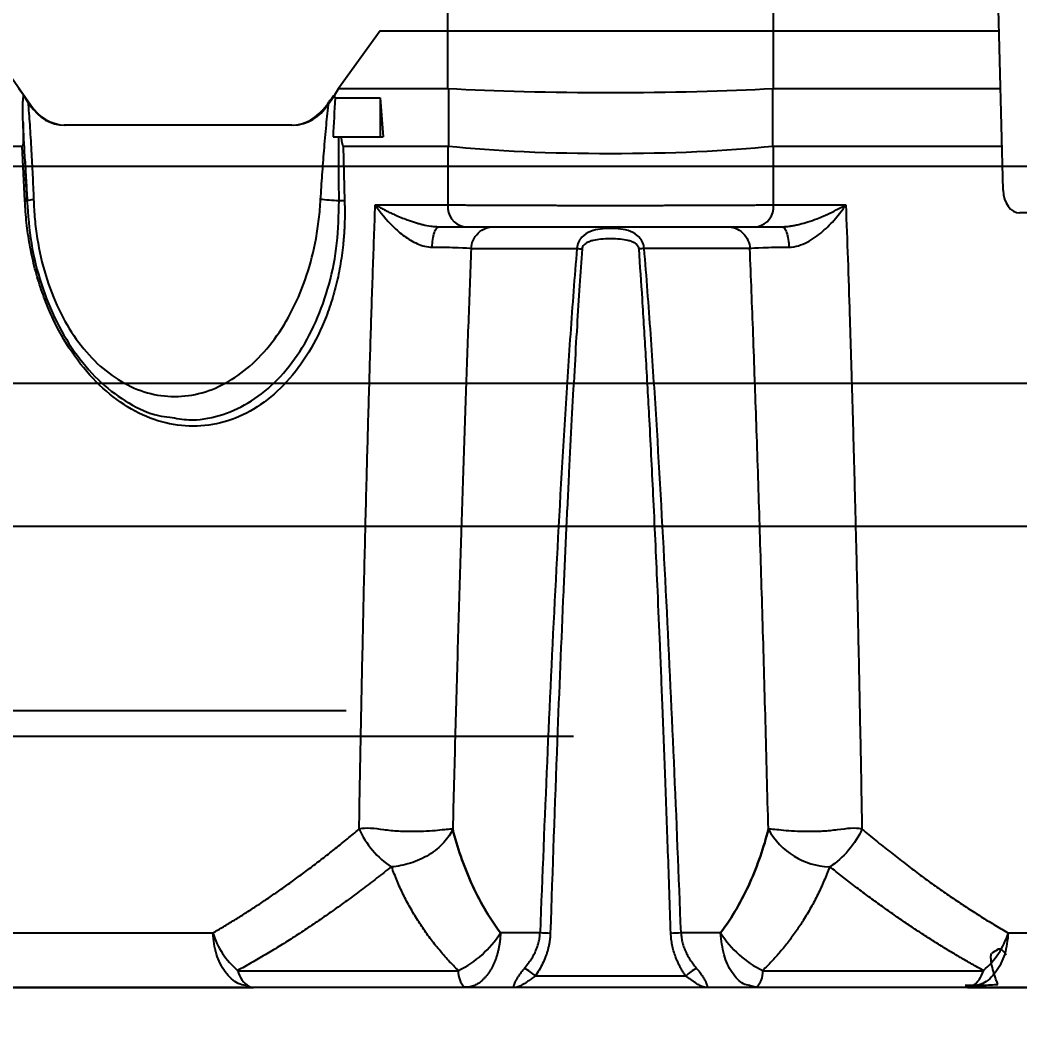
# Model space of a CAD drawing. Header units: millimetres. Extents: x 54215 to 67697, y 23496 to 56611.
# Drawn here: x 55650.33 to 55656.4, y 28492.49 to 28498.66 of the extents above; entities that cross this region are included whole.
import ezdxf
from ezdxf import colors
from ezdxf.entities.mleader import LeaderData, LeaderLine
from ezdxf.math import Vec2, Vec3

# ---------------------------------------------------------------- set-up
doc = ezdxf.new("R2010")
doc.units = ezdxf.units.MM
doc.linetypes.add('DASHED2', pattern=[9.525, 6.35, -3.175])
doc.styles.get("Standard").update_dxf_attribs({"font": 'arial.ttf'})

msp = doc.modelspace()

# ---------------------------------------------------------------- linework, layer by layer
at = {"color": 143, "true_color": 0x7aafdf}
for p, q in [((55652.9253, 28498.8206), (55652.9253, 28498.5966)), ((55654.9049, 28498.5966), (55654.9049, 28498.8206)), ((55656.2986, 28497.6282), (55656.2692, 28498.8206)), ((55650.0763, 28498.5966), (55650.3952, 28498.1457)), ((55652.5161, 28498.5966), (55652.2643, 28498.2466)), ((55652.5161, 28498.5966), (55652.9253, 28498.5966)), ((55652.9253, 28498.5966), (55652.9253, 28498.2466)), ((55654.9049, 28498.2466), (55654.9049, 28498.5966)), ((55654.9049, 28498.5966), (55656.2747, 28498.5966)), ((55650.3511, 28498.2062), (55650.3195, 28498.2466)), ((55652.2643, 28498.2466), (55652.2385, 28498.2059)), ((55652.2643, 28498.2466), (55652.9253, 28498.2466)), ((55652.9306, 28498.2465), (55652.9306, 28497.8964)), ((55654.8997, 28497.8964), (55654.8997, 28498.2465)), ((55654.9049, 28498.2466), (55656.2833, 28498.2466)), ((55650.3897, 28498.1457), (55650.3778, 28498.1627)), ((55652.2036, 28498.1622), (55652.1917, 28498.1457)), ((55652.1972, 28498.1457), (55652.2388, 28498.2044)), ((55652.2431, 28498.1884), (55652.5161, 28498.1884)), ((55652.5161, 28498.1884), (55652.5336, 28497.9526)), ((55652.5161, 28498.1884), (55652.5161, 28497.9526)), ((55650.3897, 28498.1457), (55650.3952, 28498.1457)), ((55651.9802, 28498.0226), (55650.5981, 28498.0226)), ((55652.2302, 28497.9526), (55652.5161, 28497.9526)), ((55652.5161, 28497.9526), (55652.5336, 28497.9526)), ((55646.739, 28497.8966), (55650.3434, 28497.8966)), ((55650.3599, 28497.5643), (55650.3434, 28497.8966)), ((55652.292, 28497.8966), (55652.9265, 28497.8966)), ((55652.292, 28497.8966), (55652.3002, 28497.5643)), ((55652.9265, 28497.8966), (55652.9265, 28497.5393)), ((55654.9037, 28497.5393), (55654.9037, 28497.8966)), ((55654.9037, 28497.8966), (55656.292, 28497.8966)), ((55672.3951, 28497.7714), (55635.4351, 28497.7714)), ((55652.4866, 28497.5393), (55652.9265, 28497.5393)), ((55654.9037, 28497.5393), (55655.3437, 28497.5393)), ((55657.0775, 28497.4906), (55656.3993, 28497.4906)), ((55652.8746, 28497.4066), (55653.0254, 28497.4066)), ((55654.8049, 28497.4066), (55654.9557, 28497.4066)), ((55653.0689, 28497.274), (55653.711, 28497.274)), ((55661.0416, 28496.4546), (55645.4031, 28496.4546)), ((55661.0209, 28495.5866), (55645.4031, 28495.5866)), ((55652.31, 28494.4666), (55635.8723, 28494.4666)), ((55648.5195, 28493.1183), (55651.5002, 28493.1183)), ((55653.4871, 28493.1183), (55653.2467, 28493.1183)), ((55654.5836, 28493.1183), (55654.3432, 28493.1183)), ((55656.33, 28493.1183), (55659.3108, 28493.1183)), ((55651.6516, 28492.8887), (55652.9908, 28492.8887)), ((55654.8394, 28492.8887), (55656.1786, 28492.8887)), ((55654.3729, 28492.8554), (55653.4573, 28492.8554)), ((55654.8003, 28492.7866), (55654.7594, 28492.7988)), ((55652.31, 28492.7866), (55635.8723, 28492.7866)), ((55648.7667, 28492.7866), (55651.7473, 28492.7866)), ((55671.9579, 28492.7866), (55652.31, 28492.7866)), ((55656.083, 28492.7866), (55659.0636, 28492.7866))]:
    msp.add_line(p, q, dxfattribs=at)
at = {"color": 254, "linetype": 'DASHED2', "true_color": 0xfeeab9}
msp.add_lwpolyline([(55637.8151, 28494.3127), (55670.8151, 28494.3127), (55670.8151, 28480.3127), (55637.8151, 28480.3127)], close=True, dxfattribs=at)
at = {"color": 143, "true_color": 0x7aafdf, "flags": 128}
for points in [[(55651.7212, 28492.7932), (55651.734, 28492.7883), (55651.7473, 28492.7866)], [(55656.1091, 28492.7932), (55656.0962, 28492.7883), (55656.083, 28492.7866)]]:
    msp.add_lwpolyline(points, dxfattribs=at)
at = {"color": 143, "true_color": 0x7aafdf}
for centre, radius, start, end in [((55650.6181, 28498.2853), 0.263, 212.07472, 267.2029), ((55651.9744, 28498.2853), 0.263, 272.7971, 327.92528), ((55653.0484, 28497.527), 0.1225, 174.21167, 259.17044), ((55654.7818, 28497.527), 0.1225, 280.82956, 5.78833), ((55655.2636, 28493.9662), 0.4473, 209.25917, 267.47901), ((55651.9793, 28493.2705), 0.5027, 197.61698, 229.17599), ((55652.716, 28493.455), 0.6285, 295.98146, 327.60497), ((55653.4552, 28491.5177), 1.6009, 86.63632, 88.86135), ((55654.375, 28491.5177), 1.6009, 91.13866, 93.36369), ((55655.1142, 28493.455), 0.6285, 212.39503, 244.01854), ((55655.8509, 28493.2705), 0.5027, 310.824, 342.38301), ((55651.8064, 28492.9283), 0.1598, 194.3453, 237.75873), ((55653.1226, 28492.8806), 0.132, 176.46991, 225.40112), ((55653.3473, 28492.767), 0.1411, 38.7753, 72.0221), ((55654.483, 28492.767), 0.1411, 107.97789, 141.2247), ((55654.7077, 28492.8806), 0.132, 314.59888, 3.53009), ((55656.0238, 28492.9283), 0.1598, 302.25732, 345.65151)]:
    msp.add_arc(centre, radius, start, end, dxfattribs=at)
for centre, major_axis, ratio, start_param, end_param in [((55653.9151, 28486.7949), (-0.9972, 11.4514), 0.085813, -0.012754, -0.007472), ((55653.9151, 28498.3076), (1.4, 0), 0.061428, 3.932424, 5.492354), ((55653.9151, 28486.7949), (0.9972, 11.4514), 0.085813, 0.007472, 0.012754), ((55650.6033, 28498.4426), (0.0104, 0.4199), 0.706891, 2.373637, 3.159035), ((55651.9853, 28498.4426), (0.0104, 0.4199), 0.706891, 3.159035, 3.944433), ((55653.9151, 28471.1464), (-0.9899, 26.7502), 0.037007, -0.005434, -0.00137), ((55653.9151, 28498.0063), (1.4, 0), 0.110419, 3.932424, 5.492354), ((55653.9151, 28471.1464), (0.9899, 26.7502), 0.037007, 0.00137, 0.005434), ((55656.3975, 28497.6306), (-0.0035, 0.14), 0.706891, 1.570807, 3.12415)]:
    msp.add_ellipse(centre, major_axis=major_axis, ratio=ratio, start_param=start_param, end_param=end_param, dxfattribs=at)
for points, knots in [([(55652.9253, 28498.5966), (55653.0553, 28498.5966), (55653.2096, 28498.5966), (55653.5493, 28498.5966), (55653.7313, 28498.5966), (55654.0989, 28498.5966), (55654.281, 28498.5966), (55654.6206, 28498.5966), (55654.7749, 28498.5966), (55654.9049, 28498.5966)], [0, 0, 0, 0, 0.25, 0.25, 0.5, 0.5, 0.75, 0.75, 1, 1, 1, 1]), ([(55650.348, 28498.0396), (55650.3471, 28498.0676), (55650.3465, 28498.0956), (55650.3467, 28498.1373), (55650.347, 28498.1512), (55650.3482, 28498.1789), (55650.3492, 28498.1926), (55650.3511, 28498.2062)], [0, 0, 0, 0, 0.5, 0.5, 0.75, 0.75, 1, 1, 1, 1]), ([(55650.3511, 28498.2062), (55650.3549, 28498.1991), (55650.359, 28498.1918), (55650.3635, 28498.1846), (55650.3679, 28498.1773), (55650.3727, 28498.17), (55650.3778, 28498.1627)], [0, 0, 0, 0, 0.0002201089, 0.0002201089, 0.0002201089, 0.0004416428, 0.0004416428, 0.0004416428, 0.0004416428]), ([(55650.3778, 28498.1627), (55650.3796, 28498.1406), (55650.3834, 28498.0948), (55650.3885, 28498.0236), (55650.3935, 28497.9473), (55650.3994, 28497.8465), (55650.406, 28497.7209), (55650.4102, 28497.6222), (55650.4123, 28497.5721)], [0, 0, 0, 0, 0.112575, 0.233456, 0.362658, 0.500192, 0.745734, 1, 1, 1, 1]), ([(55652.1546, 28497.5721), (55652.158, 28497.6222), (55652.1646, 28497.7207), (55652.1762, 28497.8717), (55652.1886, 28498.0183), (55652.1988, 28498.1164), (55652.2036, 28498.1622)], [0, 0, 0, 0, 0.254364, 0.499812, 0.76648, 1, 1, 1, 1]), ([(55652.2385, 28498.2059), (55652.2322, 28498.1987), (55652.2261, 28498.1914), (55652.2203, 28498.1842), (55652.2144, 28498.1769), (55652.2089, 28498.1695), (55652.2036, 28498.1622)], [0, 0, 0, 0, 0.0002209805, 0.0002209805, 0.0002209805, 0.0004434044, 0.0004434044, 0.0004434044, 0.0004434044]), ([(55650.348, 28498.0396), (55650.3488, 28498.0152), (55650.3494, 28497.9909), (55650.3496, 28497.9545), (55650.3495, 28497.9423), (55650.3488, 28497.9243), (55650.3485, 28497.9182), (55650.3476, 28497.9093), (55650.3473, 28497.9064), (55650.3465, 28497.9021), (55650.3461, 28497.9007), (55650.3452, 28497.8981), (55650.3445, 28497.8966), (55650.3434, 28497.8966)], [0, 0, 0, 0, 0.5, 0.5, 0.75, 0.75, 0.875, 0.875, 0.9375, 0.9375, 0.96875, 0.96875, 1, 1, 1, 1]), ([(55650.372, 28497.5633), (55650.3677, 28497.654), (55650.3601, 28497.8128), (55650.3516, 28497.9716), (55650.348, 28498.0396)], [0, 0, 0, 0, 0.571518, 1, 1, 1, 1]), ([(55652.2666, 28497.5633), (55652.2664, 28497.6278), (55652.2662, 28497.6931), (55652.266, 28497.8229), (55652.2659, 28497.8878), (55652.266, 28497.9526)], [0, 0, 0, 0, 0.5, 0.5, 1, 1, 1, 1]), ([(55652.2776, 28497.9526), (55652.2786, 28497.9463), (55652.2796, 28497.94), (55652.2807, 28497.9337), (55652.2815, 28497.9295), (55652.2823, 28497.9252), (55652.2832, 28497.921), (55652.2838, 28497.9182), (55652.2844, 28497.9153), (55652.2851, 28497.9125), (55652.2856, 28497.9106), (55652.2861, 28497.9087), (55652.2866, 28497.9068), (55652.287, 28497.9055), (55652.2874, 28497.9043), (55652.2878, 28497.903), (55652.2881, 28497.9022), (55652.2885, 28497.9013), (55652.2888, 28497.9005), (55652.2892, 28497.8996), (55652.2896, 28497.8988), (55652.2901, 28497.8981), (55652.2903, 28497.8978), (55652.2905, 28497.8975), (55652.2908, 28497.8972), (55652.291, 28497.897), (55652.2913, 28497.8968), (55652.2916, 28497.8967), (55652.2917, 28497.8967), (55652.2918, 28497.8966), (55652.292, 28497.8966)], [0, 0, 0, 0, 0.0001370522, 0.0001370522, 0.0001370522, 0.0002293908, 0.0002293908, 0.0002293908, 0.0002917936, 0.0002917936, 0.0002917936, 0.0003341588, 0.0003341588, 0.0003341588, 0.0003631197, 0.0003631197, 0.0003631197, 0.0003831281, 0.0003831281, 0.0003831281, 0.0004038359, 0.0004038359, 0.0004038359, 0.0004122537, 0.0004122537, 0.0004122537, 0.0004208488, 0.0004208488, 0.0004208488, 0.0004248515, 0.0004248515, 0.0004248515, 0.0004248515]), ([(55650.3597, 28497.8148), (55650.3619, 28497.7733), (55650.3664, 28497.69), (55650.3709, 28497.6072), (55650.3732, 28497.5657)], [0, 0, 0, 0, 0.49923, 1, 1, 1, 1]), ([(55652.3002, 28497.5643), (55652.3006, 28497.5494), (55652.3015, 28497.5195), (55652.3015, 28497.4748), (55652.3006, 28497.4301), (55652.2986, 28497.3857), (55652.2956, 28497.3413), (55652.2888, 28497.2678), (55652.2745, 28497.1662), (55652.247, 28497.0395), (55652.2108, 28496.9178), (55652.1512, 28496.7641), (55652.0564, 28496.5899), (55651.9149, 28496.4186), (55651.7509, 28496.2912), (55651.5706, 28496.2127), (55651.3811, 28496.1862), (55651.1896, 28496.2127), (55651.0035, 28496.2912), (55650.8301, 28496.4186), (55650.6758, 28496.5899), (55650.5682, 28496.7641), (55650.4972, 28496.9178), (55650.4519, 28497.0395), (55650.415, 28497.1662), (55650.3917, 28497.275), (55650.3775, 28497.3634), (55650.3692, 28497.4301), (55650.3631, 28497.4971), (55650.3609, 28497.5419), (55650.3599, 28497.5643)], [0, 0, 0, 0, 0.010433, 0.020848, 0.031257, 0.04167, 0.052099, 0.062555, 0.093817, 0.125097, 0.156352, 0.187625, 0.250072, 0.312535, 0.375004, 0.437474, 0.500001, 0.562528, 0.624999, 0.687468, 0.74993, 0.812377, 0.843632, 0.874906, 0.906168, 0.937448, 0.953112, 0.968734, 0.984351, 1, 1, 1, 1]), ([(55650.3599, 28497.5643), (55650.3638, 28497.5643), (55650.3672, 28497.5643), (55650.3716, 28497.5639), (55650.3726, 28497.5636), (55650.372, 28497.5633)], [0, 0, 0, 0, 0.5, 0.5, 1, 1, 1, 1]), ([(55650.372, 28497.5633), (55650.3701, 28497.5645), (55650.3725, 28497.566), (55650.3866, 28497.569), (55650.3982, 28497.5706), (55650.4123, 28497.5721)], [0, 0, 0, 0, 0.5, 0.5, 1, 1, 1, 1]), ([(55650.372, 28497.5633), (55650.3785, 28497.4772), (55650.3914, 28497.3043), (55650.4547, 28497.0547), (55650.5482, 28496.8235), (55650.6718, 28496.6205), (55650.8202, 28496.4526), (55650.9881, 28496.3307), (55651.1307, 28496.2621), (55651.216, 28496.253), (55651.2393, 28496.2506)], [0, 0, 0, 0, 0.134182, 0.269283, 0.404752, 0.540513, 0.676484, 0.812597, 0.948782, 1, 1, 1, 1]), ([(55650.4123, 28497.5721), (55650.413, 28497.5519), (55650.4146, 28497.5119), (55650.4207, 28497.4328), (55650.4378, 28497.2965), (55650.4809, 28497.1082), (55650.5611, 28496.901), (55650.6673, 28496.7195), (55650.796, 28496.5705), (55650.9427, 28496.4596), (55651.1022, 28496.3912), (55651.2686, 28496.3681), (55651.4355, 28496.3912), (55651.5967, 28496.4596), (55651.7461, 28496.5705), (55651.8785, 28496.7195), (55651.9892, 28496.901), (55652.0745, 28497.1082), (55652.1223, 28497.2965), (55652.1427, 28497.4328), (55652.1508, 28497.5119), (55652.1533, 28497.5519), (55652.1546, 28497.5721)], [0, 0, 0, 0, 0.016014, 0.031791, 0.063285, 0.126034, 0.188598, 0.251017, 0.313339, 0.375595, 0.437804, 0.499997, 0.562189, 0.6244, 0.68666, 0.74898, 0.811406, 0.873968, 0.936718, 0.968209, 0.983986, 1, 1, 1, 1]), ([(55651.2393, 28496.2506), (55651.2778, 28496.2434), (55651.3781, 28496.2248), (55651.5403, 28496.2531), (55651.7167, 28496.3282), (55651.8778, 28496.4532), (55652.0172, 28496.6203), (55652.13, 28496.8236), (55652.2111, 28497.0547), (55652.261, 28497.3043), (55652.2647, 28497.4772), (55652.2666, 28497.5633)], [0, 0, 0, 0, 0.072659, 0.189092, 0.305488, 0.421825, 0.538035, 0.654079, 0.769865, 0.885324, 1, 1, 1, 1]), ([(55652.2666, 28497.5633), (55652.2469, 28497.5645), (55652.2257, 28497.566), (55652.1865, 28497.569), (55652.1686, 28497.5706), (55652.1546, 28497.5721)], [0, 0, 0, 0, 0.5, 0.5, 1, 1, 1, 1]), ([(55652.3002, 28497.5643), (55652.2963, 28497.5643), (55652.2912, 28497.5643), (55652.2796, 28497.5639), (55652.273, 28497.5636), (55652.2666, 28497.5633)], [0, 0, 0, 0, 0.5, 0.5, 1, 1, 1, 1]), ([(55652.4346, 28495.8751), (55652.4386, 28496.0219), (55652.4464, 28496.3101), (55652.4591, 28496.7342), (55652.4723, 28497.1422), (55652.4819, 28497.4087), (55652.4866, 28497.5393)], [0, 0, 0, 0, 0.264395, 0.519191, 0.764391, 1, 1, 1, 1]), ([(55652.4866, 28497.5393), (55652.5167, 28497.494), (55652.5526, 28497.449), (55652.616, 28497.3869), (55652.6387, 28497.3672), (55652.6878, 28497.3314), (55652.7142, 28497.3153), (55652.7425, 28497.3031)], [0, 0, 0, 0, 0.5, 0.5, 0.75, 0.75, 1, 1, 1, 1]), ([(55652.5362, 28497.5126), (55652.5436, 28497.5088), (55652.5584, 28497.5012), (55652.5816, 28497.49), (55652.6097, 28497.4773), (55652.6425, 28497.4631), (55652.6684, 28497.4533), (55652.6811, 28497.4485)], [0, 0, 0, 0, 0.16559, 0.332458, 0.500528, 0.756293, 1, 1, 1, 1]), ([(55652.9265, 28497.5393), (55652.9371, 28497.5392), (55652.9582, 28497.5391), (55652.9911, 28497.5389), (55653.0246, 28497.5386), (55653.059, 28497.5384), (55653.094, 28497.5382), (55653.1297, 28497.538), (55653.1659, 28497.5378), (55653.2028, 28497.5376), (55653.2402, 28497.5375), (55653.278, 28497.5373), (55653.3163, 28497.5372), (55653.355, 28497.537), (55653.394, 28497.5369), (55653.4333, 28497.5368), (55653.4729, 28497.5367), (55653.5128, 28497.5366), (55653.5528, 28497.5366), (55653.593, 28497.5365), (55653.6332, 28497.5364), (55653.6736, 28497.5364), (55653.714, 28497.5364), (55653.7543, 28497.5363), (55653.7947, 28497.5363), (55653.8349, 28497.5363), (55653.8751, 28497.5363), (55653.9018, 28497.5363), (55653.9151, 28497.5363)], [0, 0, 0, 0, 0.040507, 0.08085, 0.121028, 0.161041, 0.200891, 0.240576, 0.280097, 0.319455, 0.358648, 0.397678, 0.436544, 0.475247, 0.513787, 0.552163, 0.590377, 0.628427, 0.666315, 0.70404, 0.741602, 0.779002, 0.81624, 0.853316, 0.89023, 0.926981, 0.963571, 1, 1, 1, 1]), ([(55653.9151, 28497.5363), (55653.9302, 28497.5363), (55653.9604, 28497.5363), (55654.0058, 28497.5363), (55654.0514, 28497.5363), (55654.097, 28497.5363), (55654.1427, 28497.5364), (55654.1883, 28497.5364), (55654.2338, 28497.5365), (55654.2792, 28497.5366), (55654.3245, 28497.5366), (55654.3694, 28497.5367), (55654.4141, 28497.5369), (55654.4584, 28497.537), (55654.5023, 28497.5371), (55654.5457, 28497.5373), (55654.5885, 28497.5375), (55654.6307, 28497.5377), (55654.6723, 28497.5379), (55654.7131, 28497.5381), (55654.7531, 28497.5383), (55654.7923, 28497.5385), (55654.8305, 28497.5388), (55654.8679, 28497.539), (55654.8917, 28497.5392), (55654.9037, 28497.5393)], [0, 0, 0, 0, 0.041192, 0.082591, 0.124196, 0.166008, 0.208027, 0.250254, 0.292688, 0.335329, 0.378179, 0.421236, 0.464502, 0.507976, 0.551659, 0.595551, 0.639652, 0.683961, 0.728481, 0.773209, 0.818147, 0.863295, 0.908653, 0.954222, 1, 1, 1, 1]), ([(55654.9557, 28497.4066), (55654.9578, 28497.4067), (55654.9623, 28497.4067), (55654.9684, 28497.4069), (55654.9754, 28497.4073), (55654.9854, 28497.408), (55654.9977, 28497.4093), (55655.0158, 28497.4118), (55655.038, 28497.4158), (55655.0725, 28497.4238), (55655.1167, 28497.4366), (55655.1636, 28497.4535), (55655.2128, 28497.4735), (55655.2605, 28497.4954), (55655.3059, 28497.5185), (55655.3325, 28497.5331), (55655.3437, 28497.5393)], [0, 0, 0, 0, 0.013781, 0.029615, 0.039292, 0.059558, 0.09469, 0.120248, 0.179008, 0.243791, 0.357486, 0.494628, 0.596815, 0.747108, 0.893352, 1, 1, 1, 1]), ([(55654.9983, 28497.2826), (55655.0174, 28497.2826), (55655.0368, 28497.2859), (55655.0739, 28497.2968), (55655.0917, 28497.3043), (55655.1429, 28497.3307), (55655.1741, 28497.3531), (55655.231, 28497.4019), (55655.2568, 28497.4283), (55655.3038, 28497.4828), (55655.3249, 28497.511), (55655.3437, 28497.5393)], [0, 0, 0, 0, 0.125, 0.125, 0.25, 0.25, 0.5, 0.5, 0.75, 0.75, 1, 1, 1, 1]), ([(55655.3437, 28497.5393), (55655.3476, 28497.43), (55655.3557, 28497.2077), (55655.3669, 28496.8684), (55655.3777, 28496.5177), (55655.3881, 28496.1557), (55655.3981, 28495.7823), (55655.4077, 28495.3975), (55655.4169, 28495.0014), (55655.4256, 28494.5939), (55655.434, 28494.1751), (55655.4391, 28493.892), (55655.4417, 28493.7486)], [0, 0, 0, 0, 0.086618, 0.176207, 0.268769, 0.364304, 0.462814, 0.564298, 0.668759, 0.776195, 0.886609, 1, 1, 1, 1]), ([(55652.6811, 28497.4485), (55652.6896, 28497.4455), (55652.7059, 28497.4396), (55652.7302, 28497.4319), (55652.7531, 28497.4253), (55652.7839, 28497.4174), (55652.8119, 28497.4119), (55652.8372, 28497.4087), (55652.8487, 28497.4077), (55652.857, 28497.4071), (55652.8633, 28497.4069), (55652.8685, 28497.4067), (55652.8727, 28497.4067), (55652.8746, 28497.4066)], [0, 0, 0, 0, 0.14277, 0.274941, 0.396477, 0.507373, 0.756817, 0.81838, 0.879487, 0.924883, 0.940023, 0.971799, 1, 1, 1, 1]), ([(55652.8319, 28497.2826), (55652.8325, 28497.298), (55652.8339, 28497.3142), (55652.8386, 28497.3449), (55652.8419, 28497.3593), (55652.8501, 28497.383), (55652.8549, 28497.3922), (55652.8647, 28497.404), (55652.8698, 28497.4066), (55652.8746, 28497.4066)], [0, 0, 0, 0, 0.25, 0.25, 0.5, 0.5, 0.75, 0.75, 1, 1, 1, 1]), ([(55653.0254, 28497.4066), (55653.1419, 28497.4066), (55653.2812, 28497.4066), (55653.5857, 28497.4066), (55653.7503, 28497.4066), (55654.08, 28497.4066), (55654.2446, 28497.4066), (55654.549, 28497.4066), (55654.6884, 28497.4066), (55654.8049, 28497.4066)], [0, 0, 0, 0, 0.25, 0.25, 0.5, 0.5, 0.75, 0.75, 1, 1, 1, 1]), ([(55653.0689, 28497.274), (55653.0698, 28497.29), (55653.0735, 28497.3071), (55653.0878, 28497.3398), (55653.0985, 28497.3554), (55653.1251, 28497.381), (55653.141, 28497.391), (55653.174, 28497.4038), (55653.191, 28497.4066), (55653.2068, 28497.4066)], [0, 0, 0, 0, 0.25, 0.25, 0.5, 0.5, 0.75, 0.75, 1, 1, 1, 1]), ([(55653.9151, 28497.3964), (55653.8946, 28497.3964), (55653.8742, 28497.3954), (55653.8336, 28497.3899), (55653.8135, 28497.3855), (55653.7747, 28497.3702), (55653.7558, 28497.3593), (55653.7324, 28497.3339), (55653.7254, 28497.3239), (55653.715, 28497.3007), (55653.7119, 28497.2875), (55653.711, 28497.274)], [0, 0, 0, 0, 0.25, 0.25, 0.5, 0.5, 0.75, 0.75, 0.875, 0.875, 1, 1, 1, 1]), ([(55654.1192, 28497.274), (55654.1184, 28497.2875), (55654.1152, 28497.3008), (55654.1047, 28497.324), (55654.0978, 28497.334), (55654.0743, 28497.3594), (55654.0554, 28497.3703), (55654.0166, 28497.3856), (55653.9965, 28497.3899), (55653.956, 28497.3954), (55653.9356, 28497.3964), (55653.9151, 28497.3964)], [0, 0, 0, 0, 0.125, 0.125, 0.25, 0.25, 0.5, 0.5, 0.75, 0.75, 1, 1, 1, 1]), ([(55654.6234, 28497.4066), (55654.6393, 28497.4066), (55654.6563, 28497.4038), (55654.6893, 28497.391), (55654.7052, 28497.381), (55654.7318, 28497.3554), (55654.7425, 28497.3398), (55654.7568, 28497.3071), (55654.7605, 28497.29), (55654.7613, 28497.274)], [0, 0, 0, 0, 0.25, 0.25, 0.5, 0.5, 0.75, 0.75, 1, 1, 1, 1]), ([(55654.9557, 28497.4066), (55654.9604, 28497.4066), (55654.9655, 28497.404), (55654.9754, 28497.3922), (55654.9802, 28497.383), (55654.9883, 28497.3593), (55654.9917, 28497.3449), (55654.9964, 28497.3142), (55654.9978, 28497.298), (55654.9983, 28497.2826)], [0, 0, 0, 0, 0.25, 0.25, 0.5, 0.5, 0.75, 0.75, 1, 1, 1, 1]), ([(55652.7425, 28497.3031), (55652.7566, 28497.2971), (55652.7712, 28497.292), (55652.8012, 28497.2847), (55652.8167, 28497.2826), (55652.8319, 28497.2826)], [0, 0, 0, 0, 0.5, 0.5, 1, 1, 1, 1]), ([(55654.0879, 28497.2715), (55654.0876, 28497.2737), (55654.0871, 28497.278), (55654.0848, 28497.2842), (55654.0815, 28497.2901), (55654.077, 28497.2957), (55654.0714, 28497.3011), (55654.0613, 28497.3086), (55654.0444, 28497.317), (55654.0141, 28497.3259), (55653.9703, 28497.3317), (55653.915, 28497.3334), (55653.8596, 28497.3317), (55653.8159, 28497.3259), (55653.7856, 28497.317), (55653.7665, 28497.3074), (55653.7533, 28497.2964), (55653.7447, 28497.2847), (55653.7432, 28497.2758), (55653.7424, 28497.2715)], [0, 0, 0, 0, 0.016442, 0.032938, 0.050012, 0.06814, 0.087718, 0.109065, 0.165068, 0.231463, 0.350114, 0.500574, 0.650977, 0.769584, 0.835833, 0.891764, 0.932388, 0.96732, 1, 1, 1, 1]), ([(55652.8319, 28497.2826), (55652.8927, 28497.2826), (55652.9477, 28497.2818), (55653.0307, 28497.2787), (55653.0585, 28497.2765), (55653.0689, 28497.274)], [0, 0, 0, 0, 0.5, 0.5, 1, 1, 1, 1]), ([(55653.0689, 28497.274), (55653.0632, 28497.1257), (55653.0513, 28496.8228), (55653.0346, 28496.3584), (55653.0182, 28495.8743), (55653.0021, 28495.3706), (55652.9865, 28494.8471), (55652.9713, 28494.3039), (55652.9617, 28493.9352), (55652.9569, 28493.7476)], [0, 0, 0, 0, 0.1261576, 0.2578805, 0.3951697, 0.5380257, 0.6864492, 0.8404405, 1, 1, 1, 1]), ([(55653.711, 28497.274), (55653.7037, 28497.1873), (55653.6968, 28497.1011), (55653.6836, 28496.9281), (55653.6773, 28496.8416), (55653.6589, 28496.5821), (55653.6476, 28496.409), (55653.6154, 28495.8897), (55653.5963, 28495.5434), (55653.5434, 28494.5043), (55653.5137, 28493.8113), (55653.4871, 28493.1183)], [0, 0, 0, 0, 0.0625, 0.0625, 0.125, 0.125, 0.25, 0.25, 0.5, 0.5, 1, 1, 1, 1]), ([(55653.7424, 28497.2715), (55653.7372, 28497.1979), (55653.7264, 28497.0422), (55653.7108, 28496.7961), (55653.6948, 28496.5246), (55653.6784, 28496.2279), (55653.6618, 28495.906), (55653.645, 28495.5587), (55653.6204, 28495.0159), (55653.5868, 28494.1988), (55653.5627, 28493.5059), (55653.5492, 28493.1159)], [0, 0, 0, 0, 0.053212, 0.112494, 0.177846, 0.249269, 0.326763, 0.410329, 0.499966, 0.718577, 1, 1, 1, 1]), ([(55654.2811, 28493.1159), (55654.2754, 28493.2823), (55654.2646, 28493.6013), (55654.2478, 28494.0588), (55654.2318, 28494.4746), (55654.2166, 28494.8485), (55654.1986, 28495.2682), (55654.1776, 28495.7253), (55654.1536, 28496.2006), (55654.1309, 28496.6069), (55654.11, 28496.953), (55654.0949, 28497.1699), (55654.0879, 28497.2715)], [0, 0, 0, 0, 0.1201053, 0.2301619, 0.3301693, 0.4201268, 0.5000341, 0.6331114, 0.7500345, 0.8432259, 0.9265472, 1, 1, 1, 1]), ([(55654.7613, 28497.274), (55654.7476, 28497.274), (55654.7218, 28497.274), (55654.6483, 28497.274), (55654.6006, 28497.274), (55654.4872, 28497.274), (55654.4216, 28497.274), (55654.278, 28497.274), (55654.2, 28497.274), (55654.1192, 28497.274)], [0, 0, 0, 0, 0.25, 0.25, 0.5, 0.5, 0.75, 0.75, 1, 1, 1, 1]), ([(55654.3432, 28493.1183), (55654.3166, 28493.8113), (55654.2869, 28494.5043), (55654.2339, 28495.5434), (55654.2148, 28495.8897), (55654.1827, 28496.409), (55654.1713, 28496.5821), (55654.153, 28496.8416), (55654.1467, 28496.9281), (55654.1334, 28497.1011), (55654.1265, 28497.1873), (55654.1192, 28497.274)], [0, 0, 0, 0, 0.5, 0.5, 0.75, 0.75, 0.875, 0.875, 0.9375, 0.9375, 1, 1, 1, 1]), ([(55654.7613, 28497.274), (55654.7717, 28497.2765), (55654.7995, 28497.2787), (55654.8825, 28497.2818), (55654.9376, 28497.2826), (55654.9983, 28497.2826)], [0, 0, 0, 0, 0.5, 0.5, 1, 1, 1, 1]), ([(55654.8733, 28493.7476), (55654.8677, 28493.9659), (55654.8566, 28494.3935), (55654.8387, 28495.0214), (55654.8203, 28495.6225), (55654.8013, 28496.1969), (55654.7819, 28496.7444), (55654.7681, 28497.1004), (55654.7613, 28497.274)], [0, 0, 0, 0, 0.185611, 0.363644, 0.534098, 0.696975, 0.852275, 1, 1, 1, 1]), ([(55652.3886, 28493.7486), (55652.392, 28493.9356), (55652.3987, 28494.303), (55652.4099, 28494.8444), (55652.4216, 28495.3663), (55652.4304, 28495.7077), (55652.4346, 28495.8751)], [0, 0, 0, 0, 0.263647, 0.518195, 0.763645, 1, 1, 1, 1]), ([(55651.5002, 28493.1183), (55651.5219, 28493.1309), (55651.5657, 28493.1563), (55651.6313, 28493.1961), (55651.6975, 28493.2376), (55651.7643, 28493.2808), (55651.8315, 28493.3258), (55651.8993, 28493.3726), (55651.9677, 28493.4211), (55652.0365, 28493.4713), (55652.106, 28493.5233), (55652.1759, 28493.577), (55652.2464, 28493.6325), (55652.3174, 28493.6897), (55652.3648, 28493.7289), (55652.3886, 28493.7486)], [0, 0, 0, 0, 0.070633, 0.142277, 0.214944, 0.288644, 0.363388, 0.439185, 0.516045, 0.593976, 0.672988, 0.753088, 0.834285, 0.916587, 1, 1, 1, 1]), ([(55652.9569, 28493.7476), (55652.9358, 28493.7493), (55652.9048, 28493.7449), (55652.8452, 28493.7389), (55652.8231, 28493.7369), (55652.7738, 28493.7348), (55652.7467, 28493.7346), (55652.7033, 28493.7345), (55652.6884, 28493.7346), (55652.6582, 28493.7348), (55652.6428, 28493.7349), (55652.5971, 28493.7371), (55652.5673, 28493.7408), (55652.4819, 28493.7518), (55652.4302, 28493.7592), (55652.3886, 28493.7486)], [0, 0, 0, 0, 0.25, 0.25, 0.375, 0.375, 0.5, 0.5, 0.5625, 0.5625, 0.625, 0.625, 0.75, 0.75, 1, 1, 1, 1]), ([(55652.3886, 28493.7486), (55652.4078, 28493.7052), (55652.436, 28493.6601), (55652.5045, 28493.5802), (55652.5444, 28493.5456), (55652.584, 28493.5203)], [0, 0, 0, 0, 0.5, 0.5, 1, 1, 1, 1]), ([(55652.9569, 28493.7476), (55652.9453, 28493.7212), (55652.9273, 28493.6934), (55652.8784, 28493.6402), (55652.8475, 28493.6148), (55652.7776, 28493.5717), (55652.7387, 28493.5541), (55652.6609, 28493.5293), (55652.6221, 28493.5221), (55652.5863, 28493.5194)], [0, 0, 0, 0, 0.25, 0.25, 0.5, 0.5, 0.75, 0.75, 1, 1, 1, 1]), ([(55653.2467, 28493.1183), (55653.1756, 28493.2142), (55653.1173, 28493.3172), (55653.0216, 28493.5289), (55652.9844, 28493.6379), (55652.9569, 28493.7476)], [0, 0, 0, 0, 0.5, 0.5, 1, 1, 1, 1]), ([(55652.9569, 28493.7476), (55652.9844, 28493.6379), (55653.0216, 28493.5289), (55653.1173, 28493.3172), (55653.1756, 28493.2142), (55653.2467, 28493.1183)], [0, 0, 0, 0, 0.5, 0.5, 1, 1, 1, 1]), ([(55654.8733, 28493.7476), (55654.8459, 28493.6379), (55654.8086, 28493.5289), (55654.713, 28493.3172), (55654.6547, 28493.2142), (55654.5836, 28493.1183)], [0, 0, 0, 0, 0.5, 0.5, 1, 1, 1, 1]), ([(55654.5836, 28493.1183), (55654.6547, 28493.2142), (55654.713, 28493.3172), (55654.8086, 28493.5289), (55654.8459, 28493.6379), (55654.8733, 28493.7476)], [0, 0, 0, 0, 0.5, 0.5, 1, 1, 1, 1]), ([(55655.4417, 28493.7486), (55655.4, 28493.759), (55655.3483, 28493.7516), (55655.2629, 28493.7407), (55655.2331, 28493.737), (55655.1874, 28493.7349), (55655.172, 28493.7348), (55655.1418, 28493.7346), (55655.1269, 28493.7345), (55655.0835, 28493.7346), (55655.0564, 28493.7348), (55655.0071, 28493.7369), (55654.985, 28493.7388), (55654.9254, 28493.7449), (55654.8944, 28493.7492), (55654.8733, 28493.7476)], [0, 0, 0, 0, 0.25, 0.25, 0.375, 0.375, 0.4375, 0.4375, 0.5, 0.5, 0.625, 0.625, 0.75, 0.75, 1, 1, 1, 1]), ([(55655.4417, 28493.7486), (55655.4225, 28493.7052), (55655.3943, 28493.6601), (55655.3258, 28493.5802), (55655.2858, 28493.5456), (55655.2463, 28493.5203)], [0, 0, 0, 0, 0.5, 0.5, 1, 1, 1, 1]), ([(55655.4417, 28493.7486), (55655.4698, 28493.7253), (55655.5256, 28493.6792), (55655.6094, 28493.6122), (55655.6924, 28493.5475), (55655.7747, 28493.4853), (55655.8562, 28493.4256), (55655.9369, 28493.3683), (55656.017, 28493.3134), (55656.0962, 28493.261), (55656.1747, 28493.211), (55656.2525, 28493.1633), (55656.3043, 28493.1332), (55656.33, 28493.1183)], [0, 0, 0, 0, 0.09846, 0.195368, 0.290739, 0.384583, 0.476915, 0.56775, 0.657101, 0.744985, 0.831417, 0.916416, 1, 1, 1, 1]), ([(55652.584, 28493.5203), (55652.555, 28493.4975), (55652.4975, 28493.452), (55652.411, 28493.3859), (55652.325, 28493.3219), (55652.2395, 28493.2602), (55652.1544, 28493.2007), (55652.0697, 28493.1433), (55651.9854, 28493.0882), (55651.9014, 28493.0353), (55651.8177, 28492.9847), (55651.7343, 28492.9361), (55651.6785, 28492.9054), (55651.6507, 28492.8901)], [0, 0, 0, 0, 0.096325, 0.191446, 0.285398, 0.37822, 0.469951, 0.560635, 0.650316, 0.739042, 0.826862, 0.91383, 1, 1, 1, 1]), ([(55652.584, 28493.5203), (55652.5843, 28493.5206), (55652.5849, 28493.5207), (55652.5858, 28493.5202), (55652.5862, 28493.5198), (55652.5863, 28493.5194)], [0, 0, 0, 0, 0.5, 0.5, 1, 1, 1, 1]), ([(55652.9913, 28492.8901), (55652.9811, 28492.9002), (55652.9605, 28492.9205), (55652.9307, 28492.9519), (55652.9017, 28492.9841), (55652.8735, 28493.0171), (55652.846, 28493.051), (55652.8194, 28493.0857), (55652.7936, 28493.1213), (55652.7685, 28493.1577), (55652.736, 28493.2078), (55652.6975, 28493.2724), (55652.6558, 28493.3524), (55652.6179, 28493.4349), (55652.5969, 28493.491), (55652.5863, 28493.5194)], [0, 0, 0, 0, 0.0533022, 0.1071485, 0.1615804, 0.2166385, 0.2723622, 0.3287903, 0.3859601, 0.4439085, 0.5026712, 0.623233, 0.7461216, 0.8716173, 1, 1, 1, 1]), ([(55655.2439, 28493.5194), (55655.2387, 28493.5051), (55655.2283, 28493.4767), (55655.2112, 28493.4345), (55655.193, 28493.393), (55655.1737, 28493.3521), (55655.1533, 28493.3118), (55655.1319, 28493.2722), (55655.1094, 28493.2332), (55655.0799, 28493.1851), (55655.0425, 28493.1287), (55654.9957, 28493.0649), (55654.9462, 28493.0039), (55654.8944, 28492.9455), (55654.8573, 28492.9084), (55654.8389, 28492.8901)], [0, 0, 0, 0, 0.064566, 0.128378, 0.191469, 0.253876, 0.315634, 0.376776, 0.437339, 0.497357, 0.602528, 0.705158, 0.805462, 0.903664, 1, 1, 1, 1]), ([(55655.2463, 28493.5203), (55655.2461, 28493.5205), (55655.2457, 28493.5207), (55655.2445, 28493.5204), (55655.2441, 28493.5198), (55655.2439, 28493.5194)], [0, 0, 0, 0, 0.245698, 0.47432, 1, 1, 1, 1]), ([(55656.1796, 28492.8901), (55656.1561, 28492.903), (55656.1089, 28492.9289), (55656.0384, 28492.9695), (55655.9677, 28493.0117), (55655.8967, 28493.0554), (55655.8256, 28493.1008), (55655.7542, 28493.1477), (55655.6825, 28493.1962), (55655.6106, 28493.2463), (55655.5383, 28493.2979), (55655.4657, 28493.3512), (55655.3928, 28493.406), (55655.3196, 28493.4624), (55655.2708, 28493.501), (55655.2463, 28493.5203)], [0, 0, 0, 0, 0.072863, 0.146291, 0.220317, 0.294974, 0.370293, 0.446305, 0.523037, 0.600516, 0.67877, 0.757822, 0.837696, 0.918415, 1, 1, 1, 1]), ([(55651.6998, 28492.7994), (55651.6846, 28492.8023), (55651.6382, 28492.8112), (55651.5727, 28492.878), (55651.5147, 28492.9857), (55651.505, 28493.0741), (55651.5002, 28493.1183)], [0, 0, 0, 0, 0.138614, 0.425241, 0.712368, 1, 1, 1, 1]), ([(55653.2467, 28493.1183), (55653.2464, 28493.1106), (55653.2457, 28493.0953), (55653.2436, 28493.0726), (55653.2406, 28493.0502), (55653.2367, 28493.0283), (55653.2319, 28493.0069), (55653.2263, 28492.9861), (55653.2199, 28492.966), (55653.2128, 28492.9467), (55653.2049, 28492.9282), (55653.1963, 28492.9107), (55653.1871, 28492.8942), (55653.1772, 28492.8786), (55653.1668, 28492.8642), (55653.1559, 28492.8509), (55653.1446, 28492.8388), (55653.1328, 28492.8279), (55653.1207, 28492.8182), (55653.1082, 28492.8098), (55653.0955, 28492.8026), (55653.0826, 28492.7968), (55653.0696, 28492.7922), (55653.0564, 28492.789), (55653.0432, 28492.787), (55653.0343, 28492.7868), (55653.0299, 28492.7866)], [0, 0, 0, 0, 0.043412, 0.086672, 0.129781, 0.172738, 0.215543, 0.258196, 0.300697, 0.343047, 0.385245, 0.427291, 0.469185, 0.510927, 0.552518, 0.593957, 0.635244, 0.67638, 0.717363, 0.758195, 0.798875, 0.839404, 0.87978, 0.920005, 0.960078, 1, 1, 1, 1]), ([(55653.3908, 28492.9013), (55653.395, 28492.9062), (55653.4034, 28492.9161), (55653.4153, 28492.9318), (55653.4288, 28492.9509), (55653.443, 28492.9736), (55653.4572, 28493.0009), (55653.4691, 28493.0289), (55653.4784, 28493.0583), (55653.4848, 28493.0879), (55653.4863, 28493.1083), (55653.4871, 28493.1183)], [0, 0, 0, 0, 0.084526, 0.169009, 0.253455, 0.381279, 0.504767, 0.634888, 0.753459, 0.879076, 1, 1, 1, 1]), ([(55653.5492, 28493.1159), (55653.5489, 28493.109), (55653.5482, 28493.0953), (55653.546, 28493.0749), (55653.5428, 28493.0546), (55653.5387, 28493.0344), (55653.5336, 28493.0143), (55653.5276, 28492.9943), (55653.5179, 28492.9667), (55653.5032, 28492.9321), (55653.4819, 28492.892), (55653.4656, 28492.8677), (55653.4573, 28492.8554)], [0, 0, 0, 0, 0.071036, 0.142077, 0.21334, 0.28504, 0.357385, 0.430582, 0.504824, 0.668431, 0.832884, 1, 1, 1, 1]), ([(55654.3729, 28492.8554), (55654.3688, 28492.8615), (55654.3604, 28492.8736), (55654.3487, 28492.8927), (55654.3377, 28492.9123), (55654.3274, 28492.9325), (55654.318, 28492.9532), (55654.3079, 28492.9787), (55654.2978, 28493.009), (55654.2891, 28493.0443), (55654.2832, 28493.0799), (55654.2818, 28493.1039), (55654.2811, 28493.1159)], [0, 0, 0, 0, 0.084012, 0.167142, 0.249612, 0.331646, 0.413473, 0.495325, 0.624501, 0.750934, 0.875718, 1, 1, 1, 1]), ([(55654.3432, 28493.1183), (55654.3435, 28493.1133), (55654.3441, 28493.1033), (55654.346, 28493.0882), (55654.3487, 28493.073), (55654.3534, 28493.0534), (55654.3612, 28493.0289), (55654.3727, 28493.0016), (55654.3869, 28492.9743), (55654.4028, 28492.9487), (55654.4206, 28492.9236), (55654.4331, 28492.9087), (55654.4394, 28492.9013)], [0, 0, 0, 0, 0.059938, 0.120956, 0.183155, 0.24663, 0.365168, 0.495307, 0.60923, 0.746591, 0.873086, 1, 1, 1, 1]), ([(55654.7594, 28492.7988), (55654.7468, 28492.8016), (55654.707, 28492.8101), (55654.6497, 28492.8748), (55654.5973, 28492.9826), (55654.5882, 28493.0728), (55654.5836, 28493.1183)], [0, 0, 0, 0, 0.132039, 0.41518, 0.704501, 1, 1, 1, 1]), ([(55656.33, 28493.1183), (55656.3252, 28493.0741), (55656.3155, 28492.9859), (55656.2577, 28492.8775), (55656.1859, 28492.8071), (55656.1324, 28492.7978), (55656.1103, 28492.794)], [0, 0, 0, 0, 0.270648, 0.540821, 0.810526, 1, 1, 1, 1]), ([(55656.2657, 28492.8056), (55656.2636, 28492.8152), (55656.2599, 28492.8235), (55656.2529, 28492.8405), (55656.2501, 28492.8492), (55656.242, 28492.8752), (55656.2372, 28492.8923), (55656.2295, 28492.9254), (55656.2266, 28492.9415), (55656.2247, 28492.9637), (55656.2244, 28492.9707), (55656.225, 28492.9804), (55656.2253, 28492.9835), (55656.2265, 28492.9891), (55656.2271, 28492.9918), (55656.2282, 28492.994)], [0, 0, 0, 0, 0.125, 0.125, 0.25, 0.25, 0.5, 0.5, 0.75, 0.75, 0.875, 0.875, 0.9375, 0.9375, 1, 1, 1, 1]), ([(55656.2638, 28493.0156), (55656.2653, 28493.018), (55656.2677, 28493.0216), (55656.2732, 28493.0231), (55656.2779, 28493.0226), (55656.2831, 28493.0206), (55656.2903, 28493.0162), (55656.3032, 28493.0055), (55656.3115, 28492.9931), (55656.3172, 28492.9847)], [0, 0, 0, 0, 0.159076, 0.23466, 0.309908, 0.387077, 0.467661, 0.640273, 1, 1, 1, 1]), ([(55651.6507, 28492.8901), (55651.6505, 28492.8899), (55651.6501, 28492.8897), (55651.6497, 28492.8892), (55651.6506, 28492.8887), (55651.6512, 28492.8887), (55651.6516, 28492.8887)], [0, 0, 0, 0, 0.294947, 0.474118, 0.642486, 1, 1, 1, 1]), ([(55652.9913, 28492.8901), (55652.9916, 28492.8898), (55652.9918, 28492.8895), (55652.9917, 28492.8889), (55652.9913, 28492.8887), (55652.9908, 28492.8887)], [0, 0, 0, 0, 0.5, 0.5, 1, 1, 1, 1]), ([(55653.3319, 28492.7866), (55653.3313, 28492.7867), (55653.33, 28492.7869), (55653.3289, 28492.7883), (55653.3282, 28492.7903), (55653.328, 28492.794), (55653.3292, 28492.8008), (55653.3334, 28492.8127), (55653.3402, 28492.8273), (55653.3496, 28492.8444), (55653.3612, 28492.8627), (55653.3747, 28492.8818), (55653.3855, 28492.8949), (55653.3908, 28492.9013)], [0, 0, 0, 0, 0.0701, 0.133985, 0.191739, 0.24344, 0.373633, 0.490487, 0.607518, 0.715361, 0.815576, 0.909848, 1, 1, 1, 1]), ([(55654.4394, 28492.9013), (55654.4424, 28492.8977), (55654.4484, 28492.8906), (55654.4566, 28492.88), (55654.4643, 28492.8695), (55654.4713, 28492.8591), (55654.4777, 28492.8489), (55654.4835, 28492.8391), (55654.4886, 28492.8298), (55654.493, 28492.821), (55654.4974, 28492.811), (55654.501, 28492.8008), (55654.5025, 28492.7928), (55654.5016, 28492.7876), (55654.4995, 28492.787), (55654.4983, 28492.7866)], [0, 0, 0, 0, 0.04971, 0.100432, 0.152494, 0.206209, 0.261881, 0.319798, 0.380236, 0.44346, 0.509725, 0.626525, 0.756704, 0.866084, 1, 1, 1, 1]), ([(55654.8389, 28492.8901), (55654.8387, 28492.8898), (55654.8383, 28492.8893), (55654.8387, 28492.8888), (55654.8392, 28492.8887), (55654.8394, 28492.8887)], [0, 0, 0, 0, 0.50826, 0.727071, 1, 1, 1, 1]), ([(55656.1796, 28492.8901), (55656.18, 28492.8898), (55656.1804, 28492.8895), (55656.1803, 28492.8889), (55656.1793, 28492.8887), (55656.1786, 28492.8887)], [0, 0, 0, 0, 0.5, 0.5, 1, 1, 1, 1]), ([(55653.4573, 28492.8554), (55653.4533, 28492.8526), (55653.4454, 28492.847), (55653.4343, 28492.839), (55653.4237, 28492.8315), (55653.4137, 28492.8245), (55653.4043, 28492.8181), (55653.3954, 28492.8122), (55653.387, 28492.807), (55653.3749, 28492.8001), (55653.3602, 28492.7929), (55653.3444, 28492.7875), (55653.3361, 28492.7869), (55653.3319, 28492.7866)], [0, 0, 0, 0, 0.059673, 0.119888, 0.180604, 0.241783, 0.303389, 0.365387, 0.427749, 0.49045, 0.653511, 0.82353, 1, 1, 1, 1]), ([(55654.4983, 28492.7866), (55654.4963, 28492.7867), (55654.4922, 28492.7869), (55654.4852, 28492.7882), (55654.4777, 28492.7904), (55654.4695, 28492.7935), (55654.4607, 28492.7975), (55654.4504, 28492.8028), (55654.4384, 28492.8099), (55654.4243, 28492.8191), (55654.4088, 28492.8299), (55654.3919, 28492.842), (55654.3792, 28492.851), (55654.3729, 28492.8554)], [0, 0, 0, 0, 0.089025, 0.176494, 0.26236, 0.346563, 0.429035, 0.5097, 0.609833, 0.709059, 0.80726, 0.904294, 1, 1, 1, 1]), ([(55656.0679, 28492.8008), (55656.0795, 28492.8005), (55656.0942, 28492.8003), (55656.1282, 28492.8004), (55656.1475, 28492.8007), (55656.1861, 28492.8017), (55656.2053, 28492.8023), (55656.2393, 28492.8039), (55656.254, 28492.8048), (55656.2657, 28492.8056)], [0, 0, 0, 0, 0.25, 0.25, 0.5, 0.5, 0.75, 0.75, 1, 1, 1, 1]), ([(55651.6988, 28492.7933), (55651.7014, 28492.793), (55651.7064, 28492.7925), (55651.7131, 28492.7922), (55651.7185, 28492.7925), (55651.7207, 28492.793), (55651.7218, 28492.7933)], [0, 0, 0, 0, 0.273781, 0.5192, 0.754996, 1, 1, 1, 1]), ([(55653.0299, 28492.7866), (55653.0024, 28492.7866), (55652.9474, 28492.7866), (55652.8651, 28492.7866), (55652.7831, 28492.7866), (55652.7014, 28492.7866), (55652.62, 28492.7866), (55652.5388, 28492.7866), (55652.458, 28492.7866), (55652.3506, 28492.7866), (55652.2172, 28492.7866), (55652.0588, 28492.7866), (55651.9019, 28492.7866), (55651.7989, 28492.7866), (55651.7473, 28492.7866)], [0, 0, 0, 0, 0.062572, 0.1251, 0.187599, 0.250081, 0.312562, 0.375055, 0.437575, 0.500134, 0.625124, 0.750024, 0.874945, 1, 1, 1, 1]), ([(55653.0174, 28492.793), (55653.0256, 28492.7922), (55653.0428, 28492.7905), (55653.0618, 28492.7922), (55653.0717, 28492.7931)], [0, 0, 0, 0, 0.476954, 1, 1, 1, 1]), ([(55653.3319, 28492.7866), (55653.3185, 28492.7866), (55653.2916, 28492.7866), (55653.252, 28492.7866), (55653.2132, 28492.7866), (55653.1751, 28492.7866), (55653.1377, 28492.7866), (55653.101, 28492.7866), (55653.0649, 28492.7866), (55653.0416, 28492.7866), (55653.0299, 28492.7866)], [0, 0, 0, 0, 0.125423, 0.250484, 0.375303, 0.5, 0.624697, 0.749516, 0.874577, 1, 1, 1, 1]), ([(55654.4983, 28492.7866), (55654.4934, 28492.7866), (55654.4836, 28492.7866), (55654.4676, 28492.7866), (55654.4507, 28492.7866), (55654.4327, 28492.7866), (55654.4138, 28492.7866), (55654.38, 28492.7866), (55654.3279, 28492.7866), (55654.2532, 28492.7866), (55654.1725, 28492.7866), (55654.0608, 28492.7866), (55653.9151, 28492.7866), (55653.7694, 28492.7866), (55653.6578, 28492.7866), (55653.5771, 28492.7866), (55653.5024, 28492.7866), (55653.443, 28492.7866), (55653.3971, 28492.7866), (55653.3619, 28492.7866), (55653.3419, 28492.7866), (55653.3319, 28492.7866)], [0, 0, 0, 0, 0.02056, 0.04104, 0.06148, 0.081917, 0.102389, 0.122933, 0.186528, 0.250173, 0.313768, 0.377413, 0.500014, 0.622615, 0.686209, 0.749855, 0.813449, 0.877094, 0.91808, 0.958947, 1, 1, 1, 1]), ([(55654.8003, 28492.7866), (55654.7887, 28492.7866), (55654.7653, 28492.7866), (55654.7293, 28492.7866), (55654.6926, 28492.7866), (55654.6552, 28492.7866), (55654.6171, 28492.7866), (55654.5782, 28492.7866), (55654.5387, 28492.7866), (55654.5118, 28492.7866), (55654.4983, 28492.7866)], [0, 0, 0, 0, 0.125423, 0.250484, 0.375303, 0.5, 0.624697, 0.749516, 0.874577, 1, 1, 1, 1]), ([(55654.7586, 28492.7931), (55654.7685, 28492.7922), (55654.7874, 28492.7905), (55654.8046, 28492.7922), (55654.8128, 28492.793)], [0, 0, 0, 0, 0.523048, 1, 1, 1, 1]), ([(55656.083, 28492.7866), (55656.0572, 28492.7866), (55656.0058, 28492.7866), (55655.928, 28492.7866), (55655.8498, 28492.7866), (55655.7713, 28492.7866), (55655.6923, 28492.7866), (55655.6129, 28492.7866), (55655.5331, 28492.7866), (55655.4261, 28492.7866), (55655.2916, 28492.7866), (55655.129, 28492.7866), (55654.9653, 28492.7866), (55654.8553, 28492.7866), (55654.8003, 28492.7866)], [0, 0, 0, 0, 0.06254, 0.125037, 0.187504, 0.249954, 0.312404, 0.374865, 0.437352, 0.49988, 0.624934, 0.749897, 0.874882, 1, 1, 1, 1]), ([(55656.1084, 28492.7933), (55656.1096, 28492.7931), (55656.112, 28492.7925), (55656.1177, 28492.7923), (55656.1246, 28492.7927), (55656.1298, 28492.7933), (55656.1325, 28492.7936)], [0, 0, 0, 0, 0.239913, 0.473858, 0.721123, 1, 1, 1, 1])]:
    msp.add_open_spline(points, degree=3, knots=knots, dxfattribs=at)
for points in [[(55652.2431, 28498.1884), (55652.238, 28498.1099), (55652.2339, 28498.0313), (55652.2302, 28497.9526)], [(55652.2431, 28498.1884), (55652.2417, 28498.1942), (55652.2402, 28498.2001), (55652.2385, 28498.2059)], [(55652.4866, 28497.5393), (55652.4951, 28497.5346), (55652.5038, 28497.5298), (55652.5127, 28497.525)], [(55652.5127, 28497.525), (55652.5204, 28497.5208), (55652.5282, 28497.5167), (55652.5362, 28497.5126)], [(55653.711, 28497.274), (55653.7212, 28497.2732), (55653.7322, 28497.2724), (55653.7424, 28497.2715)], [(55654.1192, 28497.274), (55654.1091, 28497.2732), (55654.0981, 28497.2724), (55654.0879, 28497.2715)], [(55656.2638, 28493.0156), (55656.252, 28493.0084), (55656.2401, 28493.0012), (55656.2282, 28492.994)]]:
    msp.add_open_spline(points, degree=3, dxfattribs=at)

# ---------------------------------------------------------------- leaders
at = {"color": 122}
ml = msp.add_multileader_mtext('Standard', dxfattribs=at)
ml.set_content('{\\fCambria|b0|i0|c162|p18;ÖN ISICAM}', color=122)
ml.set_leader_properties()
ml.build(insert=Vec2(0, 0))
ctx = ml.context
ctx.base_point, ctx.plane_origin = Vec3(55461.2776, 28491.4515), Vec3(55573.2102, 28568.905)
notes = []
notes.append((ctx, [(0, (1, 1, 0), (55590.4282, 28491.4515), (-1, 0), 12.6253, [(0, [(55610.9596, 28476.8641)], 0, [])])]))
ctx.mtext.insert, ctx.mtext.width, ctx.mtext.flow_direction = Vec3(55548.6196, 28493.4747), 112.525249, 5
for ctx, leaders in notes:
    for number, flags, end, landing, length, lines in leaders:
        leader = LeaderData()
        leader.index, (leader.has_last_leader_line, leader.has_dogleg_vector, leader.attachment_direction) = number, flags
        leader.last_leader_point, leader.dogleg_vector, leader.dogleg_length = Vec3(end), Vec3(landing), length
        for number, points, colour, breaks in lines:
            line = LeaderLine()
            line.index, line.vertices, line.color, line.breaks = number, Vec3.list(points), colors.encode_raw_color(colour), breaks
            leader.lines.append(line)
        ctx.leaders.append(leader)

doc.saveas('drawing.dxf')
